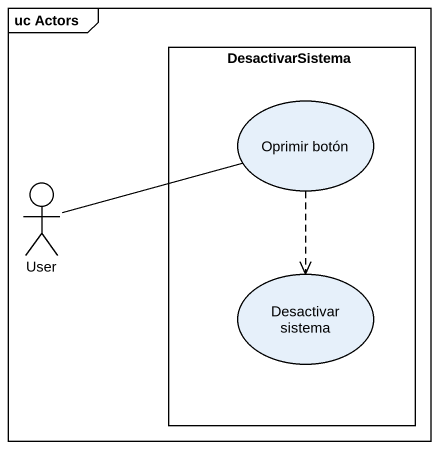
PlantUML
@startuml
mainframe uc Actors
rectangle DesactivarSistema {
  usecase "Oprimir botón" as Oprimir_botón
  usecase "Desactivar sistema" as Desactivar_sistema
}
actor User
Oprimir_botón ..> Desactivar_sistema
User -right- Oprimir_botón
@enduml
